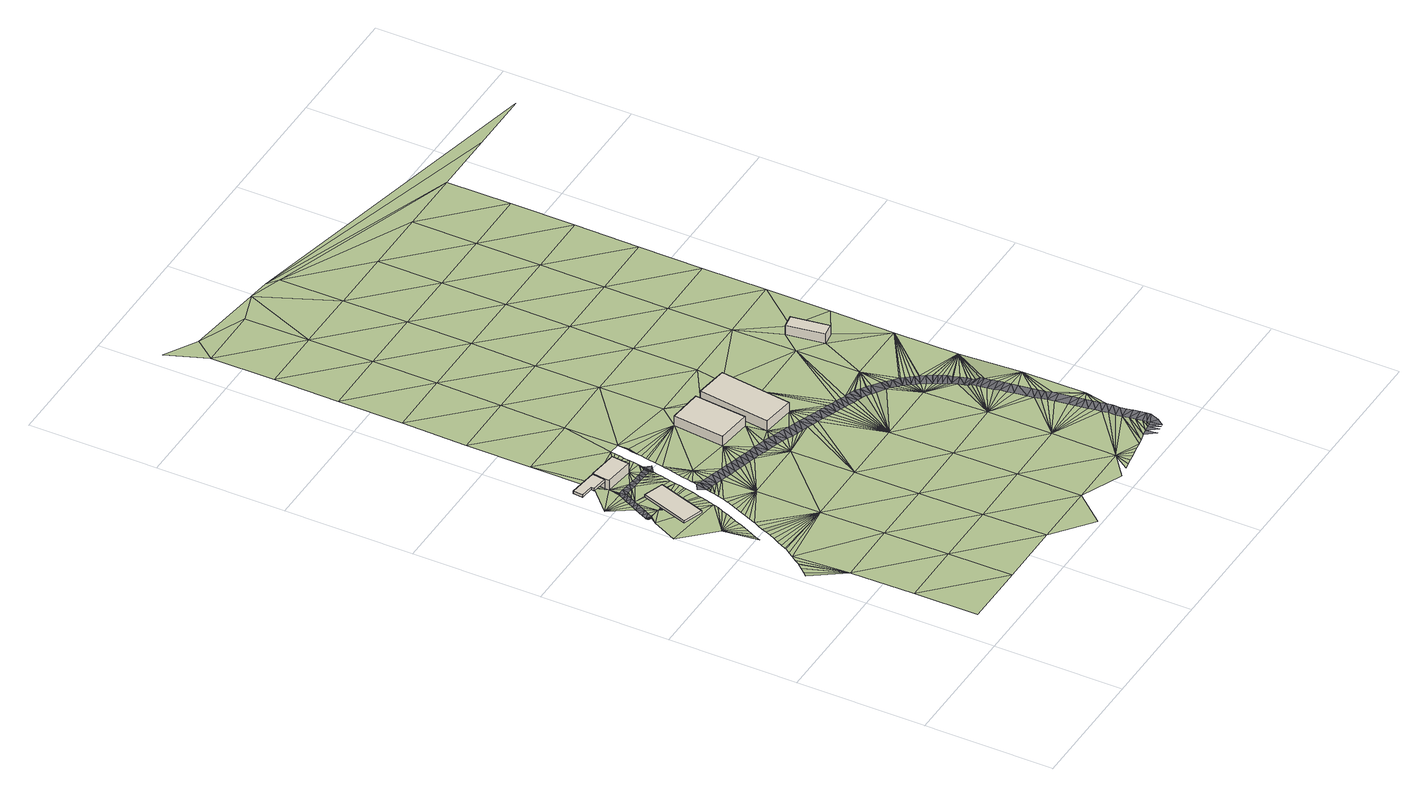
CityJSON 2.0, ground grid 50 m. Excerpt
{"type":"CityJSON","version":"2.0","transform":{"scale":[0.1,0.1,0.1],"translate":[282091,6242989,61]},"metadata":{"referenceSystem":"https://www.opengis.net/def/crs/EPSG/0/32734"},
"CityObjects":{
"building1":{"type":"Building","attributes":{"osm_building":"roof","osm_building:levels":"1","osm_layer":"1","ground_height":61.99,"bottom_roof_height":64.79,"top_roof_height":65.79},"geometry":[{"type":"Solid","lod":"1","boundaries":[[[[0,1,2,3]],[[1,4,5,2]],[[4,6,7,5]],[[6,0,3,7]],[[3,2,5,7]],[[6,4,1,0]]]]}]},
"building2":{"type":"Building","attributes":{"osm_building":"roof","osm_building:levels":"1","osm_layer":"1","ground_height":62.11,"bottom_roof_height":64.91,"top_roof_height":65.91},"geometry":[{"type":"Solid","lod":"1","boundaries":[[[[8,9,10,11]],[[9,12,13,10]],[[12,14,15,13]],[[14,16,17,15]],[[16,18,19,17]],[[18,8,11,19]],[[11,10,13,15,17,19]],[[18,16,14,12,9,8]]]]}]},
"building3":{"type":"Building","attributes":{"osm_building":"garage","osm_building:levels":"1","plus_code":"4FRW3JCV+54C","ground_height":62.11,"building_height":4.1,"roof_height":66.21},"geometry":[{"type":"Solid","lod":"1","boundaries":[[[[20,21,22,23]],[[21,24,25,22]],[[24,26,27,25]],[[26,28,29,27]],[[28,20,23,29]],[[23,22,25,27,29]],[[28,26,24,21,20]]]]}]},
"building4":{"type":"Building","attributes":{"osm_building":"greenhouse","osm_building:levels":"1","osm_address":"G - Horticulture Research 2 Bellville 7530 Cape Town","plus_code":"4FRW3JCV+474","ground_height":62.23,"building_height":4.1,"roof_height":66.33},"geometry":[{"type":"Solid","lod":"1","boundaries":[[[[30,31,32,33]],[[31,34,35,32]],[[34,36,37,35]],[[36,30,33,37]],[[33,32,35,37]],[[36,34,31,30]]]]}]},
"building5":{"type":"Building","attributes":{"osm_building":"greenhouse","osm_building:levels":"1","osm_address":"H - Horticulture Research 1 Bellville 7530 Cape Town","plus_code":"4FRW3JCV+38Q","ground_height":62.29,"building_height":4.1,"roof_height":66.39},"geometry":[{"type":"Solid","lod":"1","boundaries":[[[[38,39,40,41]],[[39,42,43,40]],[[42,44,45,43]],[[44,38,41,45]],[[41,40,43,45]],[[44,42,39,38]]]]}]},
"building6":{"type":"Building","attributes":{"osm_building":"service","osm_building:levels":"1","plus_code":"4FRW3JCV+3GG","ground_height":62.6,"building_height":4.1,"roof_height":66.7},"geometry":[{"type":"Solid","lod":"1","boundaries":[[[[46,47,48,49]],[[47,50,51,48]],[[50,52,53,51]],[[52,46,49,53]],[[49,48,51,53]],[[52,50,47,46]]]]}]},
"terrain1":{"type":"TINRelief","geometry":[{"type":"CompositeSurface","lod":"1","boundaries":[[[54,55,56]],[[57,58,59]],[[59,60,57]],[[61,60,59]],[[62,61,59]],[[63,62,59]],[[59,64,63]],[[54,65,59]],[[65,54,56]],[[64,59,66]],[[67,68,69]],[[66,59,65]],[[68,70,69]],[[64,71,72]],[[70,73,69]],[[72,71,74]],[[71,75,74]],[[76,77,78]],[[79,69,73]],[[78,77,80]],[[81,82,69]],[[77,82,81]],[[83,75,71]],[[69,79,84]],[[85,80,77]],[[86,83,71]],[[87,69,84]],[[80,85,88]],[[89,88,85]],[[86,71,90]],[[91,89,85]],[[91,85,92]],[[93,92,85]],[[69,87,94]],[[95,93,85]],[[96,97,98]],[[56,99,65]],[[90,71,100]],[[71,64,66]],[[101,69,94]],[[95,85,102]],[[96,103,97]],[[71,104,100]],[[102,85,105]],[[106,69,101]],[[77,81,85]],[[103,107,97]],[[108,104,71]],[[85,109,105]],[[110,97,107]],[[69,106,111]],[[112,108,71]],[[97,110,113]],[[69,111,81]],[[97,113,114]],[[71,115,112]],[[114,26,97]],[[71,116,115]],[[97,26,117]],[[118,85,81]],[[119,85,118]],[[120,66,65]],[[121,122,123]],[[124,125,123]],[[85,126,109]],[[127,116,128]],[[114,129,26]],[[129,130,26]],[[85,119,131]],[[130,132,26]],[[26,132,133]],[[26,133,134]],[[134,135,26]],[[124,136,125]],[[135,137,26]],[[137,138,26]],[[138,139,26]],[[139,140,26]],[[85,131,141]],[[126,121,109]],[[140,142,26]],[[127,128,143]],[[122,124,123]],[[26,142,144]],[[145,85,141]],[[24,117,26]],[[121,146,122]],[[128,147,143]],[[85,145,148]],[[21,117,24]],[[120,65,99]],[[71,128,116]],[[26,144,149]],[[150,147,128]],[[85,148,151]],[[152,85,151]],[[153,26,149]],[[154,150,128]],[[152,126,85]],[[155,146,121]],[[21,156,117]],[[154,128,157]],[[157,128,158]],[[126,155,121]],[[158,128,159]],[[26,153,160]],[[161,71,66]],[[146,155,162]],[[163,159,164]],[[165,166,163]],[[167,166,168]],[[167,169,170]],[[160,153,171]],[[169,172,170]],[[162,173,174]],[[169,167,168]],[[120,161,66]],[[155,173,162]],[[164,159,128]],[[171,175,160]],[[168,166,165]],[[176,174,177]],[[164,165,163]],[[173,177,174]],[[175,178,160]],[[179,180,181]],[[176,177,182]],[[21,183,156]],[[181,184,179]],[[185,186,182]],[[160,178,187]],[[182,177,185]],[[181,188,184]],[[189,186,185]],[[190,186,189]],[[21,191,183]],[[192,164,128]],[[193,190,189]],[[184,194,195]],[[196,160,187]],[[197,190,193]],[[184,188,194]],[[198,197,193]],[[199,195,194]],[[200,187,201]],[[202,192,128]],[[160,203,191]],[[204,199,194]],[[201,205,206]],[[194,188,207]],[[196,187,200]],[[196,208,160]],[[205,209,206]],[[206,200,201]],[[204,194,210]],[[120,99,211]],[[128,71,212]],[[160,208,203]],[[128,213,202]],[[210,194,214]],[[207,215,194]],[[161,216,71]],[[214,194,217]],[[99,218,211]],[[217,194,219]],[[220,191,203]],[[213,128,221]],[[194,215,222]],[[191,220,223]],[[224,225,156]],[[223,226,191]],[[221,128,227]],[[222,228,194]],[[183,191,226]],[[227,128,229]],[[224,156,183]],[[230,229,128]],[[212,71,216]],[[231,161,120]],[[232,233,234]],[[228,31,194]],[[234,233,235]],[[230,128,212]],[[236,235,233]],[[236,233,237]],[[238,219,194]],[[228,239,31]],[[225,240,241]],[[237,242,236]],[[238,243,219]],[[120,211,231]],[[244,243,238]],[[224,183,237]],[[31,239,245]],[[246,244,238]],[[238,247,246]],[[247,238,248]],[[31,245,249]],[[248,238,232]],[[224,240,225]],[[31,249,250]],[[233,232,238]],[[251,216,161]],[[238,194,31]],[[238,237,233]],[[250,252,31]],[[212,253,230]],[[252,254,31]],[[212,255,253]],[[241,256,257]],[[258,31,254]],[[259,255,212]],[[251,161,231]],[[212,260,259]],[[212,261,260]],[[240,256,241]],[[262,212,216]],[[212,263,261]],[[258,34,31]],[[237,264,224]],[[263,212,265]],[[237,238,266]],[[34,258,267]],[[212,268,265]],[[269,231,211]],[[34,267,270]],[[257,271,272]],[[216,251,273]],[[212,274,268]],[[275,44,270]],[[275,276,44]],[[277,269,211]],[[212,278,274]],[[279,262,216]],[[44,276,280]],[[240,224,264]],[[44,34,270]],[[257,256,271]],[[262,278,212]],[[216,281,279]],[[280,282,44]],[[281,216,273]],[[266,264,237]],[[282,283,44]],[[283,284,44]],[[285,286,287]],[[288,251,231]],[[285,272,289]],[[238,290,266]],[[291,34,44]],[[44,284,292]],[[256,240,293]],[[294,295,269]],[[231,269,288]],[[271,289,272]],[[284,296,292]],[[295,297,269]],[[291,290,34]],[[298,292,296]],[[281,273,299]],[[266,290,291]],[[240,264,293]],[[269,297,300]],[[301,292,298]],[[302,299,273]],[[273,251,303]],[[304,269,300]],[[292,301,305]],[[273,306,302]],[[286,285,307]],[[308,306,273]],[[292,305,309]],[[304,310,269]],[[311,271,256]],[[273,312,308]],[[251,288,303]],[[292,309,313]],[[289,307,285]],[[310,314,269]],[[312,273,315]],[[292,313,316]],[[317,315,273]],[[264,266,318]],[[266,291,318]],[[316,319,292]],[[256,293,311]],[[273,320,317]],[[320,273,321]],[[319,322,292]],[[273,323,321]],[[269,314,324]],[[269,325,288]],[[326,292,322]],[[322,319,327]],[[328,323,273]],[[289,271,329]],[[303,330,273]],[[331,322,327]],[[328,273,332]],[[291,326,318]],[[333,332,273]],[[334,293,264]],[[324,314,335]],[[330,333,273]],[[311,329,271]],[[307,336,286]],[[324,337,269]],[[338,269,337]],[[335,339,340]],[[269,338,325]],[[341,321,323]],[[288,342,303]],[[339,343,344]],[[318,334,264]],[[289,336,307]],[[325,345,288]],[[324,335,340]],[[288,345,346]],[[347,343,348]],[[349,288,346]],[[350,288,349]],[[344,340,339]],[[350,351,288]],[[351,352,288]],[[347,344,343]],[[353,348,354]],[[355,288,352]],[[356,288,355]],[[342,288,356]],[[353,347,348]],[[353,354,357]],[[322,331,358]],[[359,360,361]],[[311,293,362]],[[358,331,363]],[[326,322,358]],[[361,360,364]],[[365,289,329]],[[363,359,358]],[[366,333,330]],[[303,367,330]],[[364,368,361]],[[368,369,361]],[[342,370,303]],[[371,366,330]],[[372,303,370]],[[365,336,289]],[[369,373,361]],[[303,372,374]],[[303,374,375]],[[330,376,371]],[[377,303,375]],[[378,303,377]],[[373,379,361]],[[303,378,380]],[[330,381,376]],[[362,293,334]],[[382,303,380]],[[382,383,303]],[[381,330,384]],[[303,383,385]],[[379,386,361]],[[303,385,367]],[[330,387,384]],[[386,388,361]],[[387,330,389]],[[390,389,330]],[[330,391,390]],[[388,392,361]],[[330,393,391]],[[330,394,393]],[[395,318,326]],[[396,394,330]],[[330,397,396]],[[330,367,397]],[[398,361,392]],[[361,358,359]],[[398,399,361]],[[399,400,361]],[[329,311,401]],[[402,361,400]],[[403,404,405]],[[403,406,404]],[[385,407,367]],[[408,406,403]],[[408,403,409]],[[403,410,409]],[[403,411,410]],[[412,411,403]],[[334,318,395]],[[401,311,362]],[[358,395,326]],[[413,414,415]],[[412,416,417]],[[416,418,417]],[[419,336,365]],[[420,418,416]],[[416,412,403]],[[421,420,416]],[[421,416,422]],[[422,416,423]],[[416,424,423]],[[419,425,336]],[[424,416,414]],[[414,416,415]],[[426,365,329]],[[427,428,429]],[[361,46,358]],[[427,429,430]],[[427,430,431]],[[432,433,402]],[[434,427,431]],[[435,433,432]],[[361,402,433]],[[436,427,434]],[[427,436,437]],[[427,438,415]],[[439,433,435]],[[427,440,438]],[[362,334,441]],[[427,437,442]],[[443,440,427]],[[442,444,427]],[[427,444,445]],[[427,445,446]],[[427,447,443]],[[448,433,439]],[[446,449,427]],[[427,450,447]],[[427,449,450]],[[433,448,451]],[[428,433,451]],[[426,329,401]],[[415,416,427]],[[395,441,334]],[[52,358,46]],[[358,52,395]],[[46,361,433]],[[452,419,365]],[[433,428,427]],[[362,453,401]],[[452,365,426]],[[395,52,50]],[[441,453,362]],[[46,433,454]],[[426,401,455]],[[50,454,456]],[[457,395,50]],[[456,454,433]],[[457,441,395]],[[453,455,401]],[[452,458,419]],[[452,426,459]],[[457,50,456]],[[460,425,419]],[[461,453,441]],[[455,459,426]],[[457,461,441]],[[455,453,462]],[[459,458,452]],[[462,453,461]],[[460,419,458]],[[463,459,455]],[[463,455,462]],[[464,458,459]],[[464,459,463]],[[460,465,425]],[[460,458,464]],[[465,466,425]]]}]},
"road1":{"type":"Road","attributes":{"osm_highway":"service","osm_lanes":"1","osm_surface":"asphalt"},"geometry":[{"type":"MultiSurface","lod":"1","boundaries":[[[467,468,469]],[[470,467,471]],[[472,473,474]],[[470,472,475]],[[476,477,470]],[[477,467,470]],[[475,478,470]],[[470,473,472]],[[479,467,469]],[[471,89,470]],[[471,480,481]],[[76,78,471]],[[76,471,481]],[[89,471,78]],[[80,88,89]],[[89,473,470]],[[92,93,89]],[[89,91,92]],[[89,78,80]],[[471,467,479]],[[93,482,89]],[[483,484,482]],[[485,482,484]],[[486,482,485]],[[487,482,486]],[[482,487,473]],[[487,486,488]],[[482,489,490]],[[482,473,89]],[[489,95,491]],[[482,93,489]],[[93,95,489]],[[492,102,98]],[[102,492,491]],[[98,109,96]],[[121,103,96]],[[105,98,102]],[[491,95,102]],[[98,105,109]],[[121,123,103]],[[121,96,109]],[[103,123,107]],[[123,125,107]],[[107,125,110]],[[125,136,110]],[[124,144,136]],[[113,110,136]],[[153,146,162]],[[122,144,124]],[[122,146,153]],[[174,171,162]],[[174,176,178]],[[186,178,182]],[[190,187,186]],[[205,197,198]],[[206,209,493]],[[493,209,198]],[[198,193,493]],[[190,197,205]],[[176,182,178]],[[198,209,205]],[[114,130,129]],[[140,133,114]],[[130,133,132]],[[133,130,114]],[[114,113,140]],[[135,140,137]],[[135,134,133]],[[139,138,140]],[[140,138,137]],[[140,135,133]],[[113,142,140]],[[136,142,113]],[[149,122,153]],[[162,171,153]],[[201,187,190]],[[174,178,175]],[[186,187,178]],[[175,171,174]],[[136,144,142]],[[122,149,144]],[[205,201,190]]]}]},
"road2":{"type":"Road","attributes":{"osm_access":"private","osm_highway":"service","osm_is_in":"Bellville Campus, Cape Peninsula University of Technology, Bellville, Western Cape, South Africa","osm_lanes":"2","osm_maxspeed":"30","osm_name":"Mabaleng Way"},"geometry":[{"type":"MultiSurface","lod":"1","boundaries":[[[172,180,494]],[[172,169,181]],[[181,180,172]],[[169,168,181]],[[188,181,168]],[[188,168,165]],[[188,165,207]],[[165,164,215]],[[207,165,215]],[[222,164,192]],[[215,164,222]],[[228,192,202]],[[228,222,192]],[[239,202,213]],[[239,228,202]],[[213,221,245]],[[239,213,245]],[[249,221,227]],[[245,221,249]],[[250,227,229]],[[249,227,250]],[[230,252,229]],[[229,252,250]],[[253,254,230]],[[254,252,230]],[[258,253,255]],[[254,253,258]],[[258,255,259]],[[267,258,259]],[[259,260,270]],[[259,270,267]],[[270,260,261]],[[261,275,270]],[[261,276,275]],[[261,263,280]],[[280,276,261]],[[280,263,265]],[[280,265,282]],[[283,265,268]],[[265,283,282]],[[284,268,274]],[[283,268,284]],[[274,278,296]],[[284,274,296]],[[262,298,278]],[[298,296,278]],[[298,262,279]],[[279,301,298]],[[279,281,301]],[[281,305,301]],[[305,281,299]],[[309,305,299]],[[313,299,302]],[[299,313,309]],[[306,313,302]],[[306,316,313]],[[316,306,308]],[[308,319,316]],[[308,312,327]],[[308,327,319]],[[312,315,331]],[[312,331,327]],[[315,317,363]],[[331,315,363]],[[359,317,320]],[[317,359,363]],[[321,359,320]],[[360,359,321]],[[360,321,341]],[[364,360,341]],[[364,341,368]],[[373,341,323]],[[341,369,368]],[[369,341,373]],[[323,328,373]],[[379,373,328]],[[332,388,328]],[[379,328,386]],[[388,386,328]],[[333,388,332]],[[495,353,357]],[[347,353,496]],[[347,496,344]],[[497,495,357]],[[498,340,344]],[[392,333,366]],[[340,499,324]],[[388,333,392]],[[324,500,337]],[[495,496,353]],[[501,338,337]],[[344,496,498]],[[325,338,405]],[[340,498,499]],[[400,366,371]],[[345,325,404]],[[398,392,366]],[[502,324,499]],[[346,345,406]],[[324,502,500]],[[366,399,398]],[[400,371,376]],[[346,408,349]],[[337,500,501]],[[408,350,349]],[[399,366,400]],[[501,405,338]],[[409,351,350]],[[404,325,405]],[[351,410,352]],[[406,345,404]],[[376,381,435]],[[346,406,408]],[[384,435,381]],[[355,352,411]],[[402,400,376]],[[409,350,408]],[[356,355,417]],[[376,432,402]],[[410,351,409]],[[448,384,387]],[[356,418,342]],[[432,376,435]],[[370,342,420]],[[387,389,448]],[[352,410,411]],[[439,435,384]],[[370,421,372]],[[411,412,355]],[[417,355,412]],[[429,389,390]],[[439,384,448]],[[374,372,422]],[[418,356,417]],[[422,375,374]],[[429,390,391]],[[342,418,420]],[[375,423,377]],[[451,448,389]],[[420,421,370]],[[377,424,378]],[[389,428,451]],[[434,391,393]],[[389,429,428]],[[378,414,380]],[[393,394,436]],[[422,372,421]],[[380,415,382]],[[437,394,396]],[[438,383,382]],[[437,396,397]],[[375,422,423]],[[440,385,383]],[[430,429,391]],[[443,407,385]],[[367,446,397]],[[367,407,446]],[[391,431,430]],[[423,424,377]],[[391,434,431]],[[414,378,424]],[[434,393,436]],[[414,413,380]],[[415,380,413]],[[437,436,394]],[[415,438,382]],[[438,440,383]],[[397,442,437]],[[440,443,385]],[[442,397,445]],[[445,397,446]],[[443,447,407]],[[449,446,407]],[[447,449,407]],[[444,442,445]],[[450,449,447]]]}]},
"road3":{"type":"Road","attributes":{"osm_access":"private","osm_highway":"service","osm_is_in":"Bellville Campus, Cape Peninsula University of Technology, Bellville, Western Cape, South Africa","osm_lanes":"2","osm_maxspeed":"30","osm_name":"Business Way","osm_surface":"asphalt"},"geometry":[{"type":"MultiSurface","lod":"1","boundaries":[[[339,503,343]],[[348,343,504]],[[348,505,354]],[[357,354,506]],[[497,357,506]]]}]}
},
"vertices":[
[64,1244,38],[142,1219,38],[142,1219,48],[64,1244,48],[205,1408,38],[205,1408,48],[127,1434,38],[127,1434,48],
[141,1644,39],[27,1658,39],[27,1658,49],[141,1644,49],[22,1619,39],[22,1619,49],[74,1613,39],[74,1613,49],[72,1601,39],[72,1601,49],[134,1593,39],[134,1593,49],
[256,1630,11],[141,1644,11],[141,1644,52],[256,1630,52],[134,1593,11],[134,1593,52],[133,1576,11],[133,1576,52],[248,1562,11],[248,1562,52],
[552,1549,12],[532,1347,12],[532,1347,53],[552,1549,53],[666,1333,12],[666,1333,53],[686,1536,12],[686,1536,53],
[806,1237,12],[843,1518,12],[843,1518,54],[806,1237,54],[716,1535,12],[716,1535,54],[679,1253,12],[679,1253,54],
[1195,1304,16],[1246,1312,16],[1246,1312,57],[1195,1304,57],[1223,1458,16],[1223,1458,57],[1172,1450,16],[1172,1450,57],
[115,375,21],[115,126,23],[363,126,24],[43,767,16],[27,750,18],[115,625,18],[58,785,16],[74,803,16],[76,805,16],[89,824,16],[102,843,16],[363,375,23],[363,625,20],[130,986,16],[140,1007,12],[115,1125,12],[150,1027,12],[363,875,16],[115,863,16],[160,1048,12],[128,882,16],[129,885,16],[68,1375,10],[48,1349,10],[69,1375,10],[170,1068,12],[70,1376,10],[229,1218,12],[1,1251,10],[140,905,16],[179,1090,12],[115,1374,10],[150,926,16],[188,1112,12],[71,1377,10],[72,1377,10],[160,946,16],[73,1378,10],[73,1379,10],[74,1380,10],[197,1134,12],[83,1398,10],[89,1459,10],[20,1531,11],[80,1442,10],[612,126,25],[170,967,16],[206,1156,12],[92,1415,10],[98,1477,10],[180,988,16],[100,1432,10],[215,1178,12],[106,1494,10],[190,1008,12],[109,1450,10],[115,1511,11],[224,1199,12],[200,1029,12],[123,1528,11],[124,1529,11],[210,1049,12],[211,1051,12],[115,1624,11],[235,1237,12],[241,1257,11],[612,375,23],[117,1467,10],[172,1509,11],[126,1484,10],[152,1511,11],[135,1501,11],[273,1394,11],[220,1073,12],[363,1125,13],[125,1530,11],[125,1531,11],[246,1277,11],[126,1532,11],[127,1532,11],[128,1533,11],[129,1534,11],[140,1512,11],[130,1534,11],[131,1534,11],[132,1535,11],[133,1535,11],[249,1287,11],[134,1535,11],[229,1095,12],[154,1533,11],[257,1315,11],[192,1508,11],[238,1117,12],[263,1344,11],[174,1531,11],[247,1139,13],[265,1354,11],[269,1374,11],[193,1530,11],[256,1161,13],[277,1414,11],[115,1874,11],[265,1183,13],[266,1186,13],[272,1205,13],[248,1562,12],[612,625,21],[211,1506,11],[277,1225,13],[365,1262,11],[342,1269,11],[283,1245,13],[289,1264,11],[320,1275,11],[306,1279,11],[292,1275,11],[213,1528,11],[294,1283,11],[281,1434,11],[231,1505,11],[233,1526,11],[250,1503,12],[285,1454,11],[252,1525,12],[306,1335,11],[304,1325,11],[318,1321,11],[251,1503,12],[320,1671,12],[308,1345,11],[289,1474,11],[267,1502,12],[269,1524,12],[333,1317,11],[291,1484,11],[284,1501,12],[256,1630,12],[387,1256,11],[292,1489,11],[363,1374,11],[312,1365,11],[302,1552,12],[291,1500,12],[294,1500,12],[316,1385,11],[301,1542,12],[285,1523,12],[408,1250,11],[308,1592,12],[320,1405,11],[292,1522,12],[299,1533,12],[355,1311,11],[305,1572,12],[298,1522,12],[324,1425,11],[860,126,26],[612,1125,15],[430,1243,13],[328,1445,11],[377,1305,11],[612,875,18],[332,1465,11],[762,8,26],[334,1475,11],[311,1612,12],[452,1237,13],[399,1298,11],[314,1632,12],[363,1874,11],[115,2123,13],[317,1652,12],[475,1231,13],[421,1292,11],[497,1224,15],[518,1218,15],[860,375,28],[352,1586,12],[363,1624,12],[355,1606,12],[358,1625,12],[361,1645,12],[364,1666,12],[552,1549,13],[443,1286,11],[363,2123,15],[115,2373,17],[364,1665,12],[340,1505,12],[340,1506,12],[465,1279,11],[344,1536,12],[346,1546,12],[349,1566,12],[487,1273,11],[509,1267,12],[860,625,25],[531,1260,12],[540,1212,15],[553,1254,12],[562,1205,15],[363,2373,19],[115,2623,17],[575,1248,15],[584,1199,15],[606,1193,15],[628,1187,15],[758,1138,17],[649,1179,15],[612,1874,14],[670,1171,15],[612,1624,14],[597,1241,15],[692,1162,15],[1109,126,29],[619,1235,15],[363,2623,19],[115,2873,18],[860,875,20],[714,1154,15],[641,1229,15],[642,1228,15],[1018,53,29],[736,1146,15],[779,1130,17],[664,1220,15],[801,1122,17],[686,1212,15],[708,1204,15],[729,1196,15],[115,3122,17],[179,3203,17],[53,3276,17],[1109,375,32],[363,2873,19],[686,1536,13],[717,1535,13],[805,1237,17],[612,2123,16],[1064,61,29],[1088,65,29],[751,1187,17],[1111,69,29],[773,1179,17],[823,1114,17],[1134,73,29],[795,1171,17],[845,1105,17],[1109,625,32],[1157,78,29],[817,1163,17],[862,1099,17],[363,3122,17],[879,1093,17],[838,1155,17],[1181,82,29],[612,2373,19],[898,1086,17],[860,1147,17],[1204,86,29],[916,1079,17],[877,1140,17],[934,1072,17],[860,1624,13],[895,1134,17],[953,1065,17],[971,1058,17],[860,1374,13],[1004,1042,19],[1305,206,34],[1293,279,37],[843,1518,13],[913,1127,17],[1022,1031,19],[612,2623,20],[1109,875,24],[931,1120,17],[1035,1020,19],[1064,998,24],[860,1874,12],[1227,90,29],[485,3163,17],[1302,230,34],[1298,255,37],[1250,94,34],[1310,182,34],[987,1052,19],[1253,521,34],[1274,98,34],[1313,158,34],[1290,303,37],[1285,328,37],[1318,133,34],[1297,102,34],[1282,352,37],[1278,376,37],[1273,400,37],[1265,449,37],[1320,119,34],[1310,104,34],[1262,473,37],[1257,497,37],[1322,107,34],[1109,1374,16],[968,1106,17],[987,1100,19],[1109,1125,19],[860,2123,15],[950,1113,17],[1005,1093,19],[612,2873,18],[1077,988,24],[1205,794,24],[1007,1092,19],[1009,1091,19],[1249,546,34],[1092,972,24],[1241,594,34],[1027,1079,19],[1237,618,34],[1233,643,34],[1107,957,24],[1229,667,32],[1225,691,32],[1046,1068,19],[1221,715,32],[1116,946,24],[1219,730,32],[1216,745,32],[1126,933,24],[1214,760,24],[1048,1066,19],[1135,920,24],[1062,1055,19],[1145,908,24],[1156,890,24],[1167,872,24],[1091,1033,19],[1175,858,24],[1183,843,24],[1109,1624,15],[1190,828,24],[1198,815,24],[1105,1022,19],[1107,1020,19],[1123,1004,19],[860,2373,18],[1139,987,24],[1357,375,37],[1333,310,37],[1337,286,37],[1329,335,37],[1212,773,24],[1325,359,37],[1321,383,37],[1317,407,37],[1309,456,37],[1305,480,37],[1265,722,34],[1269,698,34],[1265,723,34],[1357,625,34],[1301,504,34],[1297,529,34],[612,3122,16],[1293,553,34],[1285,601,34],[1281,626,34],[1277,650,34],[1273,674,34],[569,3152,16],[860,2623,18],[1357,875,20],[1181,932,24],[1193,913,24],[1205,895,24],[1206,893,24],[1141,985,24],[1357,1125,18],[1214,878,24],[1151,972,24],[1222,864,24],[1229,849,24],[1262,738,34],[1161,959,24],[1260,753,20],[1109,1874,15],[1237,834,20],[1257,768,20],[1238,832,20],[1239,831,20],[1246,808,20],[1255,782,20],[1170,946,24],[1254,786,20],[1254,784,20],[1180,933,24],[860,2873,18],[1109,2123,16],[1246,1312,19],[1109,2373,18],[1357,1374,19],[1357,1624,19],[1109,2873,18],[1109,2623,18],[1357,2873,19],[1357,1874,18],[1357,2123,19],[1357,2373,20],[1357,2623,20],[1606,2873,19],[1855,2873,19],
[61,1375,10],[62,1375,10],[63,1375,10],[58,1377,10],[65,1375,10],[56,1379,10],[55,1381,10],[55,1380,10],[56,1378,10],[59,1376,10],[60,1376,10],[57,1378,10],[64,1375,10],[66,1375,10],[67,1375,10],[54,1388,10],[54,1387,10],[54,1386,10],[54,1385,10],[54,1384,10],[54,1382,10],[54,1383,10],[55,1390,10],[54,1389,10],[63,1408,10],[72,1425,10],[318,1509,12],
[279,1310,11],[1363,126,34],[1361,141,34],[1347,89,34],[1357,165,34],[1353,189,34],[1345,238,34],[1341,262,37],[1349,213,34],
[1281,55,34],[1305,59,34],[1318,61,34],[1329,63,34]
]}
